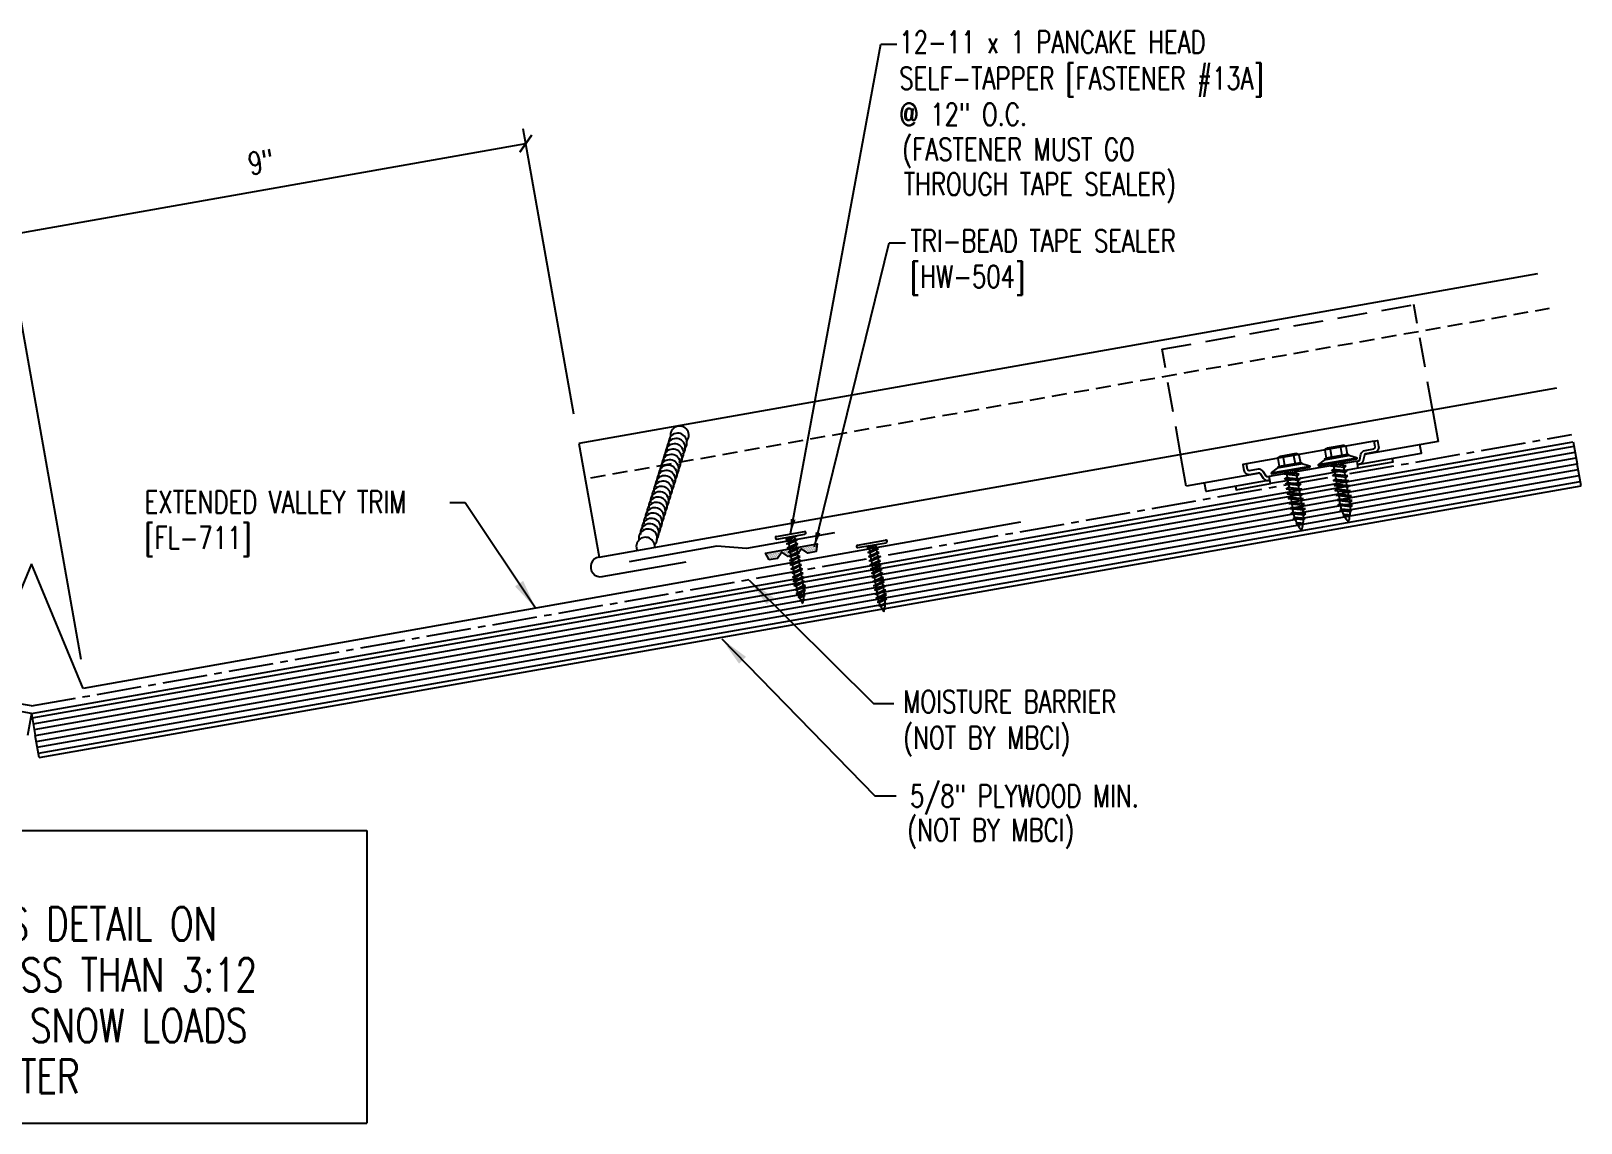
# Model space of a CAD drawing. Header units: inches. Extents: x 3 to 57.8, y 9.6 to 40.3.
# Drawn here: x 31.76 to 57.81, y 9.64 to 28 of the extents above; entities that cross this region are included whole.
import ezdxf

# ---------------------------------------------------------------- set-up
doc = ezdxf.new("R2010")
doc.units = ezdxf.units.IN
doc.header["$MEASUREMENT"] = 0
for name, pattern in [('CENTER2', [1.125, 0.75, -0.125, 0.125, -0.125]), ('DASH2', [0.1875, 0.125, -0.0625]), ('HIDDEN', [0.375, 0.25, -0.125])]:
    doc.linetypes.add(name, pattern=pattern)
for name, color, linetype in [('BARRIER', 253, 'CENTER2'), ('clip', 5, 'Continuous'), ('DIM', 2, 'Continuous'), ('FASTENER', 9, 'Continuous'), ('PANEL', 11, 'Continuous'), ('SEALANT', 8, 'Continuous'), ('TAPE', 8, 'Continuous'), ('TEXT', 2, 'Continuous'), ('TRIM', 6, 'Continuous'), ('wood', 3, 'Continuous')]:
    doc.layers.add(name, color=color, linetype=linetype)
doc.styles.add('TEXT', font='SIMPLEX', dxfattribs={"width": 0.75, "height": 6})
doc.styles.add('TEXT1', font='ROMANS.shx', dxfattribs={"width": 0.75, "height": 0.375})
doc.dimstyles.new('DETAIL', dxfattribs={"dimscale": 4, "dimtxt": 0.375, "dimasz": 0.0625, "dimexe": 0.0625, "dimexo": 0.125, "dimgap": 0.0625, "dimtad": 1, "dimdec": 4, "dimzin": 3, "dimdsep": 46, "dimlunit": 4, "dimtxsty": 'TEXT1', "dimblk": 'ARCHTICK', "dimcen": 0.0625, "dimclrd": 7, "dimclre": 7, "dimclrt": 2, "dimadec": 0, "dimazin": 0, "dimtfac": 0.59375, "dimtdec": 4, "dimtmove": 0, "dimatfit": 3, "dimfxl": 0, "dimfrac": 2, "dimtolj": 1, "dimtzin": 3, "dimarcsym": 0})
doc.dimstyles.new('DETAIL$7', dxfattribs={"dimscale": 4, "dimtxt": 6, "dimasz": 0.125, "dimexe": 0.0625, "dimexo": 0.125, "dimgap": 0.0625, "dimtad": 1, "dimdec": 5, "dimzin": 3, "dimdsep": 46, "dimlunit": 4, "dimtxsty": 'TEXT', "dimblk": 'ARCHTICK', "dimcen": 0.0625, "dimclrd": 7, "dimclre": 7, "dimclrt": 2, "dimadec": 0, "dimazin": 0, "dimtfac": 0.666667, "dimtdec": 5, "dimtmove": 0, "dimatfit": 3, "dimfxl": 0, "dimfrac": 2, "dimtolj": 1, "dimtzin": 3, "dimarcsym": 0})

# ---------------------------------------------------------------- blocks, each defined once
blk = doc.blocks.new('_ArchTick')
at = {"color": 0, "linetype": 'ByBlock', "const_width": 0.15}
blk.add_lwpolyline([(-0.5, -0.5), (0.5, 0.5)], dxfattribs=at)
blk = doc.blocks.new('*X3')
at = {"color": 0}
for p, q in [((-0.434, 0.135), (-0.434, 0.135)), ((-0.434, 0.123), (-0.434, 0.123)), ((-0.422, 0.141), (-0.422, 0.141)), ((-0.422, 0.129), (-0.422, 0.129)), ((-0.422, 0.117), (-0.422, 0.117)), ((-0.422, 0.105), (-0.422, 0.105)), ((-0.422, 0.094), (-0.422, 0.094)), ((-0.422, 0.082), (-0.422, 0.082)), ((-0.41, 0.135), (-0.41, 0.135)), ((-0.41, 0.123), (-0.41, 0.123)), ((-0.41, 0.111), (-0.41, 0.111)), ((-0.41, 0.1), (-0.41, 0.1)), ((-0.41, 0.088), (-0.41, 0.088)), ((-0.41, 0.076), (-0.41, 0.076)), ((-0.41, 0.064), (-0.41, 0.064)), ((-0.41, 0.053), (-0.41, 0.053)), ((-0.41, 0.041), (-0.41, 0.041)), ((-0.398, 0.141), (-0.398, 0.141)), ((-0.398, 0.129), (-0.398, 0.129)), ((-0.398, 0.117), (-0.398, 0.117)), ((-0.398, 0.105), (-0.398, 0.105)), ((-0.398, 0.094), (-0.398, 0.094)), ((-0.398, 0.082), (-0.398, 0.082)), ((-0.398, 0.07), (-0.398, 0.07)), ((-0.398, 0.059), (-0.398, 0.059)), ((-0.398, 0.047), (-0.398, 0.047)), ((-0.398, 0.035), (-0.398, 0.035)), ((-0.398, 0.023), (-0.398, 0.023)), ((-0.387, 0.135), (-0.387, 0.135)), ((-0.387, 0.123), (-0.387, 0.123)), ((-0.387, 0.111), (-0.387, 0.111)), ((-0.387, 0.1), (-0.387, 0.1)), ((-0.387, 0.088), (-0.387, 0.088)), ((-0.387, 0.076), (-0.387, 0.076)), ((-0.387, 0.064), (-0.387, 0.064)), ((-0.387, 0.053), (-0.387, 0.053)), ((-0.387, 0.041), (-0.387, 0.041)), ((-0.387, 0.029), (-0.387, 0.029)), ((-0.375, 0.141), (-0.375, 0.141)), ((-0.375, 0.129), (-0.375, 0.129)), ((-0.375, 0.117), (-0.375, 0.117)), ((-0.375, 0.105), (-0.375, 0.105)), ((-0.375, 0.094), (-0.375, 0.094)), ((-0.375, 0.082), (-0.375, 0.082)), ((-0.375, 0.07), (-0.375, 0.07)), ((-0.375, 0.059), (-0.375, 0.059)), ((-0.375, 0.047), (-0.375, 0.047)), ((-0.375, 0.035), (-0.375, 0.035)), ((-0.375, 0.023), (-0.375, 0.023)), ((-0.363, 0.135), (-0.363, 0.135)), ((-0.363, 0.123), (-0.363, 0.123)), ((-0.363, 0.111), (-0.363, 0.111)), ((-0.363, 0.1), (-0.363, 0.1)), ((-0.363, 0.088), (-0.363, 0.088)), ((-0.363, 0.076), (-0.363, 0.076)), ((-0.363, 0.064), (-0.363, 0.064)), ((-0.363, 0.053), (-0.363, 0.053)), ((-0.363, 0.041), (-0.363, 0.041)), ((-0.363, 0.029), (-0.363, 0.029)), ((-0.352, 0.141), (-0.352, 0.141)), ((-0.352, 0.129), (-0.352, 0.129)), ((-0.352, 0.117), (-0.352, 0.117)), ((-0.352, 0.105), (-0.352, 0.105)), ((-0.352, 0.094), (-0.352, 0.094)), ((-0.352, 0.082), (-0.352, 0.082)), ((-0.352, 0.07), (-0.352, 0.07)), ((-0.352, 0.059), (-0.352, 0.059)), ((-0.352, 0.047), (-0.352, 0.047)), ((-0.352, 0.035), (-0.352, 0.035)), ((-0.352, 0.023), (-0.352, 0.023)), ((-0.34, 0.135), (-0.34, 0.135)), ((-0.34, 0.123), (-0.34, 0.123)), ((-0.34, 0.111), (-0.34, 0.111)), ((-0.34, 0.1), (-0.34, 0.1)), ((-0.34, 0.088), (-0.34, 0.088)), ((-0.34, 0.076), (-0.34, 0.076)), ((-0.34, 0.064), (-0.34, 0.064)), ((-0.34, 0.053), (-0.34, 0.053)), ((-0.34, 0.041), (-0.34, 0.041)), ((-0.34, 0.029), (-0.34, 0.029)), ((-0.328, 0.141), (-0.328, 0.141)), ((-0.328, 0.129), (-0.328, 0.129)), ((-0.328, 0.117), (-0.328, 0.117)), ((-0.328, 0.105), (-0.328, 0.105)), ((-0.328, 0.094), (-0.328, 0.094)), ((-0.328, 0.082), (-0.328, 0.082)), ((-0.328, 0.07), (-0.328, 0.07)), ((-0.328, 0.059), (-0.328, 0.059)), ((-0.328, 0.047), (-0.328, 0.047)), ((-0.328, 0.035), (-0.328, 0.035)), ((-0.328, 0.023), (-0.328, 0.023)), ((-0.316, 0.135), (-0.316, 0.135)), ((-0.316, 0.123), (-0.316, 0.123)), ((-0.316, 0.111), (-0.316, 0.111)), ((-0.316, 0.1), (-0.316, 0.1)), ((-0.316, 0.088), (-0.316, 0.088)), ((-0.316, 0.076), (-0.316, 0.076)), ((-0.316, 0.064), (-0.316, 0.064)), ((-0.316, 0.053), (-0.316, 0.053)), ((-0.316, 0.041), (-0.316, 0.041)), ((-0.316, 0.029), (-0.316, 0.029)), ((-0.305, 0.141), (-0.305, 0.141)), ((-0.305, 0.129), (-0.305, 0.129)), ((-0.305, 0.117), (-0.305, 0.117)), ((-0.305, 0.105), (-0.305, 0.105)), ((-0.305, 0.094), (-0.305, 0.094)), ((-0.305, 0.082), (-0.305, 0.082)), ((-0.305, 0.07), (-0.305, 0.07)), ((-0.305, 0.059), (-0.305, 0.059)), ((-0.305, 0.047), (-0.305, 0.047)), ((-0.305, 0.035), (-0.305, 0.035)), ((-0.305, 0.023), (-0.305, 0.023)), ((-0.293, 0.135), (-0.293, 0.135)), ((-0.293, 0.123), (-0.293, 0.123)), ((-0.293, 0.111), (-0.293, 0.111)), ((-0.293, 0.1), (-0.293, 0.1)), ((-0.293, 0.088), (-0.293, 0.088)), ((-0.293, 0.076), (-0.293, 0.076)), ((-0.293, 0.064), (-0.293, 0.064)), ((-0.293, 0.053), (-0.293, 0.053)), ((-0.293, 0.041), (-0.293, 0.041)), ((-0.293, 0.029), (-0.293, 0.029)), ((-0.281, 0.141), (-0.281, 0.141)), ((-0.281, 0.129), (-0.281, 0.129)), ((-0.281, 0.117), (-0.281, 0.117)), ((-0.281, 0.105), (-0.281, 0.105)), ((-0.281, 0.094), (-0.281, 0.094)), ((-0.281, 0.082), (-0.281, 0.082)), ((-0.281, 0.07), (-0.281, 0.07)), ((-0.281, 0.059), (-0.281, 0.059)), ((-0.281, 0.047), (-0.281, 0.047)), ((-0.281, 0.035), (-0.281, 0.035)), ((-0.281, 0.023), (-0.281, 0.023)), ((-0.27, 0.135), (-0.27, 0.135)), ((-0.27, 0.123), (-0.27, 0.123)), ((-0.27, 0.111), (-0.27, 0.111)), ((-0.27, 0.1), (-0.27, 0.1)), ((-0.27, 0.088), (-0.27, 0.088)), ((-0.27, 0.076), (-0.27, 0.076)), ((-0.27, 0.064), (-0.27, 0.064)), ((-0.27, 0.053), (-0.27, 0.053)), ((-0.27, 0.041), (-0.27, 0.041)), ((-0.27, 0.029), (-0.27, 0.029)), ((-0.258, 0.141), (-0.258, 0.141)), ((-0.258, 0.129), (-0.258, 0.129)), ((-0.258, 0.117), (-0.258, 0.117)), ((-0.258, 0.105), (-0.258, 0.105)), ((-0.258, 0.094), (-0.258, 0.094)), ((-0.258, 0.082), (-0.258, 0.082)), ((-0.258, 0.07), (-0.258, 0.07)), ((-0.258, 0.059), (-0.258, 0.059)), ((-0.258, 0.047), (-0.258, 0.047)), ((-0.258, 0.035), (-0.258, 0.035)), ((-0.258, 0.023), (-0.258, 0.023)), ((-0.246, 0.135), (-0.246, 0.135)), ((-0.246, 0.123), (-0.246, 0.123)), ((-0.246, 0.111), (-0.246, 0.111)), ((-0.246, 0.1), (-0.246, 0.1)), ((-0.246, 0.088), (-0.246, 0.088)), ((-0.246, 0.076), (-0.246, 0.076)), ((-0.246, 0.064), (-0.246, 0.064)), ((-0.246, 0.053), (-0.246, 0.053)), ((-0.246, 0.041), (-0.246, 0.041)), ((-0.234, 0.141), (-0.234, 0.141)), ((-0.234, 0.129), (-0.234, 0.129)), ((-0.234, 0.117), (-0.234, 0.117)), ((-0.234, 0.105), (-0.234, 0.105)), ((-0.234, 0.094), (-0.234, 0.094)), ((-0.234, 0.082), (-0.234, 0.082)), ((-0.234, 0.07), (-0.234, 0.07)), ((-0.234, 0.059), (-0.234, 0.059)), ((-0.234, 0.047), (-0.234, 0.047)), ((-0.223, 0.135), (-0.223, 0.135)), ((-0.223, 0.123), (-0.223, 0.123)), ((-0.223, 0.111), (-0.223, 0.111)), ((-0.223, 0.1), (-0.223, 0.1)), ((-0.223, 0.088), (-0.223, 0.088)), ((-0.223, 0.076), (-0.223, 0.076)), ((-0.223, 0.064), (-0.223, 0.064)), ((-0.211, 0.141), (-0.211, 0.141)), ((-0.211, 0.129), (-0.211, 0.129)), ((-0.211, 0.117), (-0.211, 0.117)), ((-0.211, 0.105), (-0.211, 0.105)), ((-0.211, 0.094), (-0.211, 0.094)), ((-0.211, 0.082), (-0.211, 0.082)), ((-0.211, 0.07), (-0.211, 0.07)), ((-0.199, 0.135), (-0.199, 0.135)), ((-0.199, 0.123), (-0.199, 0.123)), ((-0.199, 0.111), (-0.199, 0.111)), ((-0.199, 0.1), (-0.199, 0.1)), ((-0.199, 0.088), (-0.199, 0.088)), ((-0.188, 0.141), (-0.188, 0.141)), ((-0.188, 0.129), (-0.188, 0.129)), ((-0.188, 0.117), (-0.188, 0.117)), ((-0.188, 0.105), (-0.188, 0.105)), ((-0.188, 0.094), (-0.188, 0.094)), ((-0.176, 0.135), (-0.176, 0.135)), ((-0.176, 0.123), (-0.176, 0.123)), ((-0.176, 0.111), (-0.176, 0.111)), ((-0.164, 0.141), (-0.164, 0.141)), ((-0.164, 0.129), (-0.164, 0.129)), ((-0.164, 0.117), (-0.164, 0.117)), ((-0.164, 0.105), (-0.164, 0.105)), ((-0.152, 0.135), (-0.152, 0.135)), ((-0.152, 0.123), (-0.152, 0.123)), ((-0.152, 0.111), (-0.152, 0.111)), ((-0.152, 0.1), (-0.152, 0.1)), ((-0.141, 0.141), (-0.141, 0.141)), ((-0.141, 0.129), (-0.141, 0.129)), ((-0.141, 0.117), (-0.141, 0.117)), ((-0.141, 0.105), (-0.141, 0.105)), ((-0.141, 0.094), (-0.141, 0.094)), ((-0.141, 0.082), (-0.141, 0.082)), ((-0.129, 0.135), (-0.129, 0.135)), ((-0.129, 0.123), (-0.129, 0.123)), ((-0.129, 0.111), (-0.129, 0.111)), ((-0.129, 0.1), (-0.129, 0.1)), ((-0.129, 0.088), (-0.129, 0.088)), ((-0.129, 0.076), (-0.129, 0.076)), ((-0.117, 0.141), (-0.117, 0.141)), ((-0.117, 0.129), (-0.117, 0.129)), ((-0.117, 0.117), (-0.117, 0.117)), ((-0.117, 0.105), (-0.117, 0.105)), ((-0.117, 0.094), (-0.117, 0.094)), ((-0.117, 0.082), (-0.117, 0.082)), ((-0.117, 0.07), (-0.117, 0.07)), ((-0.117, 0.059), (-0.117, 0.059)), ((-0.105, 0.135), (-0.105, 0.135)), ((-0.105, 0.123), (-0.105, 0.123)), ((-0.105, 0.111), (-0.105, 0.111)), ((-0.105, 0.1), (-0.105, 0.1)), ((-0.105, 0.088), (-0.105, 0.088)), ((-0.105, 0.076), (-0.105, 0.076)), ((-0.105, 0.064), (-0.105, 0.064)), ((-0.105, 0.053), (-0.105, 0.053)), ((-0.094, 0.141), (-0.094, 0.141)), ((-0.094, 0.129), (-0.094, 0.129)), ((-0.094, 0.117), (-0.094, 0.117)), ((-0.094, 0.105), (-0.094, 0.105)), ((-0.094, 0.094), (-0.094, 0.094)), ((-0.094, 0.082), (-0.094, 0.082)), ((-0.094, 0.07), (-0.094, 0.07)), ((-0.094, 0.059), (-0.094, 0.059)), ((-0.094, 0.047), (-0.094, 0.047)), ((-0.094, 0.035), (-0.094, 0.035)), ((-0.082, 0.135), (-0.082, 0.135)), ((-0.082, 0.123), (-0.082, 0.123)), ((-0.082, 0.111), (-0.082, 0.111)), ((-0.082, 0.1), (-0.082, 0.1)), ((-0.082, 0.088), (-0.082, 0.088)), ((-0.082, 0.076), (-0.082, 0.076)), ((-0.082, 0.064), (-0.082, 0.064)), ((-0.082, 0.053), (-0.082, 0.053)), ((-0.082, 0.041), (-0.082, 0.041)), ((-0.082, 0.029), (-0.082, 0.029)), ((-0.07, 0.141), (-0.07, 0.141)), ((-0.07, 0.129), (-0.07, 0.129)), ((-0.07, 0.117), (-0.07, 0.117)), ((-0.07, 0.105), (-0.07, 0.105)), ((-0.07, 0.094), (-0.07, 0.094)), ((-0.07, 0.082), (-0.07, 0.082)), ((-0.07, 0.07), (-0.07, 0.07)), ((-0.07, 0.059), (-0.07, 0.059)), ((-0.07, 0.047), (-0.07, 0.047)), ((-0.07, 0.035), (-0.07, 0.035)), ((-0.07, 0.023), (-0.07, 0.023)), ((-0.059, 0.135), (-0.059, 0.135)), ((-0.059, 0.123), (-0.059, 0.123)), ((-0.059, 0.111), (-0.059, 0.111)), ((-0.059, 0.1), (-0.059, 0.1)), ((-0.059, 0.088), (-0.059, 0.088)), ((-0.059, 0.076), (-0.059, 0.076)), ((-0.059, 0.064), (-0.059, 0.064)), ((-0.059, 0.053), (-0.059, 0.053)), ((-0.059, 0.041), (-0.059, 0.041)), ((-0.059, 0.029), (-0.059, 0.029)), ((-0.047, 0.141), (-0.047, 0.141)), ((-0.047, 0.129), (-0.047, 0.129)), ((-0.047, 0.117), (-0.047, 0.117)), ((-0.047, 0.105), (-0.047, 0.105)), ((-0.047, 0.094), (-0.047, 0.094)), ((-0.047, 0.082), (-0.047, 0.082)), ((-0.047, 0.07), (-0.047, 0.07)), ((-0.047, 0.059), (-0.047, 0.059)), ((-0.047, 0.047), (-0.047, 0.047)), ((-0.047, 0.035), (-0.047, 0.035)), ((-0.047, 0.023), (-0.047, 0.023)), ((-0.035, 0.135), (-0.035, 0.135)), ((-0.035, 0.123), (-0.035, 0.123)), ((-0.035, 0.111), (-0.035, 0.111)), ((-0.035, 0.1), (-0.035, 0.1)), ((-0.035, 0.088), (-0.035, 0.088)), ((-0.035, 0.076), (-0.035, 0.076)), ((-0.035, 0.064), (-0.035, 0.064)), ((-0.035, 0.053), (-0.035, 0.053)), ((-0.035, 0.041), (-0.035, 0.041)), ((-0.035, 0.029), (-0.035, 0.029)), ((-0.023, 0.141), (-0.023, 0.141)), ((-0.023, 0.129), (-0.023, 0.129)), ((-0.023, 0.117), (-0.023, 0.117)), ((-0.023, 0.105), (-0.023, 0.105)), ((-0.023, 0.094), (-0.023, 0.094)), ((-0.023, 0.082), (-0.023, 0.082)), ((-0.023, 0.07), (-0.023, 0.07)), ((-0.023, 0.059), (-0.023, 0.059)), ((-0.023, 0.047), (-0.023, 0.047)), ((-0.023, 0.035), (-0.023, 0.035)), ((-0.023, 0.023), (-0.023, 0.023)), ((-0.012, 0.135), (-0.012, 0.135)), ((-0.012, 0.123), (-0.012, 0.123)), ((-0.012, 0.111), (-0.012, 0.111)), ((-0.012, 0.1), (-0.012, 0.1)), ((-0.012, 0.088), (-0.012, 0.088)), ((-0.012, 0.076), (-0.012, 0.076)), ((-0.012, 0.064), (-0.012, 0.064)), ((-0.012, 0.053), (-0.012, 0.053)), ((-0.012, 0.041), (-0.012, 0.041)), ((-0.012, 0.029), (-0.012, 0.029)), ((0, 0.141), (0, 0.141)), ((0, 0.129), (0, 0.129)), ((0, 0.117), (0, 0.117)), ((0, 0.105), (0, 0.105)), ((0, 0.094), (0, 0.094)), ((0, 0.082), (0, 0.082)), ((0, 0.07), (0, 0.07)), ((0, 0.059), (0, 0.059)), ((0, 0.047), (0, 0.047)), ((0, 0.035), (0, 0.035)), ((0, 0.023), (0, 0.023)), ((0.012, 0.135), (0.012, 0.135)), ((0.012, 0.123), (0.012, 0.123)), ((0.012, 0.111), (0.012, 0.111)), ((0.012, 0.1), (0.012, 0.1)), ((0.012, 0.088), (0.012, 0.088)), ((0.012, 0.076), (0.012, 0.076)), ((0.012, 0.064), (0.012, 0.064)), ((0.012, 0.053), (0.012, 0.053)), ((0.012, 0.041), (0.012, 0.041)), ((0.012, 0.029), (0.012, 0.029)), ((0.023, 0.141), (0.023, 0.141)), ((0.023, 0.129), (0.023, 0.129)), ((0.023, 0.117), (0.023, 0.117)), ((0.023, 0.105), (0.023, 0.105)), ((0.023, 0.094), (0.023, 0.094)), ((0.023, 0.082), (0.023, 0.082)), ((0.023, 0.07), (0.023, 0.07)), ((0.023, 0.059), (0.023, 0.059)), ((0.023, 0.047), (0.023, 0.047)), ((0.023, 0.035), (0.023, 0.035)), ((0.023, 0.023), (0.023, 0.023)), ((0.035, 0.135), (0.035, 0.135)), ((0.035, 0.123), (0.035, 0.123)), ((0.035, 0.111), (0.035, 0.111)), ((0.035, 0.1), (0.035, 0.1)), ((0.035, 0.088), (0.035, 0.088)), ((0.035, 0.076), (0.035, 0.076)), ((0.035, 0.064), (0.035, 0.064)), ((0.035, 0.053), (0.035, 0.053)), ((0.035, 0.041), (0.035, 0.041)), ((0.035, 0.029), (0.035, 0.029)), ((0.047, 0.141), (0.047, 0.141)), ((0.047, 0.129), (0.047, 0.129)), ((0.047, 0.117), (0.047, 0.117)), ((0.047, 0.105), (0.047, 0.105)), ((0.047, 0.094), (0.047, 0.094)), ((0.047, 0.082), (0.047, 0.082)), ((0.047, 0.07), (0.047, 0.07)), ((0.047, 0.059), (0.047, 0.059)), ((0.047, 0.047), (0.047, 0.047)), ((0.047, 0.035), (0.047, 0.035)), ((0.047, 0.023), (0.047, 0.023)), ((0.059, 0.135), (0.059, 0.135)), ((0.059, 0.123), (0.059, 0.123)), ((0.059, 0.111), (0.059, 0.111)), ((0.059, 0.1), (0.059, 0.1)), ((0.059, 0.088), (0.059, 0.088)), ((0.059, 0.076), (0.059, 0.076)), ((0.059, 0.064), (0.059, 0.064)), ((0.059, 0.053), (0.059, 0.053)), ((0.059, 0.041), (0.059, 0.041)), ((0.059, 0.029), (0.059, 0.029)), ((0.07, 0.141), (0.07, 0.141)), ((0.07, 0.129), (0.07, 0.129)), ((0.07, 0.117), (0.07, 0.117)), ((0.07, 0.105), (0.07, 0.105)), ((0.07, 0.094), (0.07, 0.094)), ((0.07, 0.082), (0.07, 0.082)), ((0.07, 0.07), (0.07, 0.07)), ((0.07, 0.059), (0.07, 0.059)), ((0.07, 0.047), (0.07, 0.047)), ((0.07, 0.035), (0.07, 0.035)), ((0.07, 0.023), (0.07, 0.023)), ((0.082, 0.135), (0.082, 0.135)), ((0.082, 0.123), (0.082, 0.123)), ((0.082, 0.111), (0.082, 0.111)), ((0.082, 0.1), (0.082, 0.1)), ((0.082, 0.088), (0.082, 0.088)), ((0.082, 0.076), (0.082, 0.076)), ((0.082, 0.064), (0.082, 0.064)), ((0.082, 0.053), (0.082, 0.053)), ((0.082, 0.041), (0.082, 0.041)), ((0.082, 0.029), (0.082, 0.029)), ((0.094, 0.141), (0.094, 0.141)), ((0.094, 0.129), (0.094, 0.129)), ((0.094, 0.117), (0.094, 0.117)), ((0.094, 0.105), (0.094, 0.105)), ((0.094, 0.094), (0.094, 0.094)), ((0.094, 0.082), (0.094, 0.082)), ((0.094, 0.07), (0.094, 0.07)), ((0.094, 0.059), (0.094, 0.059)), ((0.094, 0.047), (0.094, 0.047)), ((0.094, 0.035), (0.094, 0.035)), ((0.105, 0.135), (0.105, 0.135)), ((0.105, 0.123), (0.105, 0.123)), ((0.105, 0.111), (0.105, 0.111)), ((0.105, 0.1), (0.105, 0.1)), ((0.105, 0.088), (0.105, 0.088)), ((0.105, 0.076), (0.105, 0.076)), ((0.105, 0.064), (0.105, 0.064)), ((0.105, 0.053), (0.105, 0.053)), ((0.117, 0.141), (0.117, 0.141)), ((0.117, 0.129), (0.117, 0.129)), ((0.117, 0.117), (0.117, 0.117)), ((0.117, 0.105), (0.117, 0.105)), ((0.117, 0.094), (0.117, 0.094)), ((0.117, 0.082), (0.117, 0.082)), ((0.117, 0.07), (0.117, 0.07)), ((0.117, 0.059), (0.117, 0.059)), ((0.129, 0.135), (0.129, 0.135)), ((0.129, 0.123), (0.129, 0.123)), ((0.129, 0.111), (0.129, 0.111)), ((0.129, 0.1), (0.129, 0.1)), ((0.129, 0.088), (0.129, 0.088)), ((0.129, 0.076), (0.129, 0.076)), ((0.141, 0.141), (0.141, 0.141)), ((0.141, 0.129), (0.141, 0.129)), ((0.141, 0.117), (0.141, 0.117)), ((0.141, 0.105), (0.141, 0.105)), ((0.141, 0.094), (0.141, 0.094)), ((0.141, 0.082), (0.141, 0.082)), ((0.152, 0.135), (0.152, 0.135)), ((0.152, 0.123), (0.152, 0.123)), ((0.152, 0.111), (0.152, 0.111)), ((0.152, 0.1), (0.152, 0.1)), ((0.164, 0.141), (0.164, 0.141)), ((0.164, 0.129), (0.164, 0.129)), ((0.164, 0.117), (0.164, 0.117)), ((0.164, 0.105), (0.164, 0.105)), ((0.176, 0.135), (0.176, 0.135)), ((0.176, 0.123), (0.176, 0.123)), ((0.176, 0.111), (0.176, 0.111)), ((0.188, 0.141), (0.188, 0.141)), ((0.188, 0.129), (0.188, 0.129)), ((0.188, 0.117), (0.188, 0.117)), ((0.188, 0.105), (0.188, 0.105)), ((0.188, 0.094), (0.188, 0.094)), ((0.199, 0.135), (0.199, 0.135)), ((0.199, 0.123), (0.199, 0.123)), ((0.199, 0.111), (0.199, 0.111)), ((0.199, 0.1), (0.199, 0.1)), ((0.199, 0.088), (0.199, 0.088)), ((0.211, 0.141), (0.211, 0.141)), ((0.211, 0.129), (0.211, 0.129)), ((0.211, 0.117), (0.211, 0.117)), ((0.211, 0.105), (0.211, 0.105)), ((0.211, 0.094), (0.211, 0.094)), ((0.211, 0.082), (0.211, 0.082)), ((0.211, 0.07), (0.211, 0.07)), ((0.223, 0.135), (0.223, 0.135)), ((0.223, 0.123), (0.223, 0.123)), ((0.223, 0.111), (0.223, 0.111)), ((0.223, 0.1), (0.223, 0.1)), ((0.223, 0.088), (0.223, 0.088)), ((0.223, 0.076), (0.223, 0.076)), ((0.223, 0.064), (0.223, 0.064)), ((0.234, 0.141), (0.234, 0.141)), ((0.234, 0.129), (0.234, 0.129)), ((0.234, 0.117), (0.234, 0.117)), ((0.234, 0.105), (0.234, 0.105)), ((0.234, 0.094), (0.234, 0.094)), ((0.234, 0.082), (0.234, 0.082)), ((0.234, 0.07), (0.234, 0.07)), ((0.234, 0.059), (0.234, 0.059)), ((0.234, 0.047), (0.234, 0.047)), ((0.246, 0.135), (0.246, 0.135)), ((0.246, 0.123), (0.246, 0.123)), ((0.246, 0.111), (0.246, 0.111)), ((0.246, 0.1), (0.246, 0.1)), ((0.246, 0.088), (0.246, 0.088)), ((0.246, 0.076), (0.246, 0.076)), ((0.246, 0.064), (0.246, 0.064)), ((0.246, 0.053), (0.246, 0.053)), ((0.246, 0.041), (0.246, 0.041)), ((0.258, 0.141), (0.258, 0.141)), ((0.258, 0.129), (0.258, 0.129)), ((0.258, 0.117), (0.258, 0.117)), ((0.258, 0.105), (0.258, 0.105)), ((0.258, 0.094), (0.258, 0.094)), ((0.258, 0.082), (0.258, 0.082)), ((0.258, 0.07), (0.258, 0.07)), ((0.258, 0.059), (0.258, 0.059)), ((0.258, 0.047), (0.258, 0.047)), ((0.258, 0.035), (0.258, 0.035)), ((0.258, 0.023), (0.258, 0.023)), ((0.27, 0.135), (0.27, 0.135)), ((0.27, 0.123), (0.27, 0.123)), ((0.27, 0.111), (0.27, 0.111)), ((0.27, 0.1), (0.27, 0.1)), ((0.27, 0.088), (0.27, 0.088)), ((0.27, 0.076), (0.27, 0.076)), ((0.27, 0.064), (0.27, 0.064)), ((0.27, 0.053), (0.27, 0.053)), ((0.27, 0.041), (0.27, 0.041)), ((0.27, 0.029), (0.27, 0.029)), ((0.281, 0.141), (0.281, 0.141)), ((0.281, 0.129), (0.281, 0.129)), ((0.281, 0.117), (0.281, 0.117)), ((0.281, 0.105), (0.281, 0.105)), ((0.281, 0.094), (0.281, 0.094)), ((0.281, 0.082), (0.281, 0.082)), ((0.281, 0.07), (0.281, 0.07)), ((0.281, 0.059), (0.281, 0.059)), ((0.281, 0.047), (0.281, 0.047)), ((0.281, 0.035), (0.281, 0.035)), ((0.281, 0.023), (0.281, 0.023)), ((0.293, 0.135), (0.293, 0.135)), ((0.293, 0.123), (0.293, 0.123)), ((0.293, 0.111), (0.293, 0.111)), ((0.293, 0.1), (0.293, 0.1)), ((0.293, 0.088), (0.293, 0.088)), ((0.293, 0.076), (0.293, 0.076)), ((0.293, 0.064), (0.293, 0.064)), ((0.293, 0.053), (0.293, 0.053)), ((0.293, 0.041), (0.293, 0.041)), ((0.293, 0.029), (0.293, 0.029)), ((0.305, 0.141), (0.305, 0.141)), ((0.305, 0.129), (0.305, 0.129)), ((0.305, 0.117), (0.305, 0.117)), ((0.305, 0.105), (0.305, 0.105)), ((0.305, 0.094), (0.305, 0.094)), ((0.305, 0.082), (0.305, 0.082)), ((0.305, 0.07), (0.305, 0.07)), ((0.305, 0.059), (0.305, 0.059)), ((0.305, 0.047), (0.305, 0.047)), ((0.305, 0.035), (0.305, 0.035)), ((0.305, 0.023), (0.305, 0.023)), ((0.316, 0.135), (0.316, 0.135)), ((0.316, 0.123), (0.316, 0.123)), ((0.316, 0.111), (0.316, 0.111)), ((0.316, 0.1), (0.316, 0.1)), ((0.316, 0.088), (0.316, 0.088)), ((0.316, 0.076), (0.316, 0.076)), ((0.316, 0.064), (0.316, 0.064)), ((0.316, 0.053), (0.316, 0.053)), ((0.316, 0.041), (0.316, 0.041)), ((0.316, 0.029), (0.316, 0.029)), ((0.328, 0.141), (0.328, 0.141)), ((0.328, 0.129), (0.328, 0.129)), ((0.328, 0.117), (0.328, 0.117)), ((0.328, 0.105), (0.328, 0.105)), ((0.328, 0.094), (0.328, 0.094)), ((0.328, 0.082), (0.328, 0.082)), ((0.328, 0.07), (0.328, 0.07)), ((0.328, 0.059), (0.328, 0.059)), ((0.328, 0.047), (0.328, 0.047)), ((0.328, 0.035), (0.328, 0.035)), ((0.328, 0.023), (0.328, 0.023)), ((0.34, 0.135), (0.34, 0.135)), ((0.34, 0.123), (0.34, 0.123)), ((0.34, 0.111), (0.34, 0.111)), ((0.34, 0.1), (0.34, 0.1)), ((0.34, 0.088), (0.34, 0.088)), ((0.34, 0.076), (0.34, 0.076)), ((0.34, 0.064), (0.34, 0.064)), ((0.34, 0.053), (0.34, 0.053)), ((0.34, 0.041), (0.34, 0.041)), ((0.34, 0.029), (0.34, 0.029)), ((0.352, 0.141), (0.352, 0.141)), ((0.352, 0.129), (0.352, 0.129)), ((0.352, 0.117), (0.352, 0.117)), ((0.352, 0.105), (0.352, 0.105)), ((0.352, 0.094), (0.352, 0.094)), ((0.352, 0.082), (0.352, 0.082)), ((0.352, 0.07), (0.352, 0.07)), ((0.352, 0.059), (0.352, 0.059)), ((0.352, 0.047), (0.352, 0.047)), ((0.352, 0.035), (0.352, 0.035)), ((0.352, 0.023), (0.352, 0.023)), ((0.363, 0.135), (0.363, 0.135)), ((0.363, 0.123), (0.363, 0.123)), ((0.363, 0.111), (0.363, 0.111)), ((0.363, 0.1), (0.363, 0.1)), ((0.363, 0.088), (0.363, 0.088)), ((0.363, 0.076), (0.363, 0.076)), ((0.363, 0.064), (0.363, 0.064)), ((0.363, 0.053), (0.363, 0.053)), ((0.363, 0.041), (0.363, 0.041)), ((0.363, 0.029), (0.363, 0.029)), ((0.375, 0.141), (0.375, 0.141)), ((0.375, 0.129), (0.375, 0.129)), ((0.375, 0.117), (0.375, 0.117)), ((0.375, 0.105), (0.375, 0.105)), ((0.375, 0.094), (0.375, 0.094)), ((0.375, 0.082), (0.375, 0.082)), ((0.375, 0.07), (0.375, 0.07)), ((0.375, 0.059), (0.375, 0.059)), ((0.375, 0.047), (0.375, 0.047)), ((0.375, 0.035), (0.375, 0.035)), ((0.375, 0.023), (0.375, 0.023)), ((0.387, 0.135), (0.387, 0.135)), ((0.387, 0.123), (0.387, 0.123)), ((0.387, 0.111), (0.387, 0.111)), ((0.387, 0.1), (0.387, 0.1)), ((0.387, 0.088), (0.387, 0.088)), ((0.387, 0.076), (0.387, 0.076)), ((0.387, 0.064), (0.387, 0.064)), ((0.387, 0.053), (0.387, 0.053)), ((0.387, 0.041), (0.387, 0.041)), ((0.387, 0.029), (0.387, 0.029)), ((0.398, 0.141), (0.398, 0.141)), ((0.398, 0.129), (0.398, 0.129)), ((0.398, 0.117), (0.398, 0.117)), ((0.398, 0.105), (0.398, 0.105)), ((0.398, 0.094), (0.398, 0.094)), ((0.398, 0.082), (0.398, 0.082)), ((0.398, 0.07), (0.398, 0.07)), ((0.398, 0.059), (0.398, 0.059)), ((0.398, 0.047), (0.398, 0.047)), ((0.398, 0.035), (0.398, 0.035)), ((0.398, 0.023), (0.398, 0.023)), ((0.41, 0.135), (0.41, 0.135)), ((0.41, 0.123), (0.41, 0.123)), ((0.41, 0.111), (0.41, 0.111)), ((0.41, 0.1), (0.41, 0.1)), ((0.41, 0.088), (0.41, 0.088)), ((0.41, 0.076), (0.41, 0.076)), ((0.41, 0.064), (0.41, 0.064)), ((0.41, 0.053), (0.41, 0.053)), ((0.41, 0.041), (0.41, 0.041)), ((0.422, 0.141), (0.422, 0.141)), ((0.422, 0.129), (0.422, 0.129)), ((0.422, 0.117), (0.422, 0.117)), ((0.422, 0.105), (0.422, 0.105)), ((0.422, 0.094), (0.422, 0.094)), ((0.422, 0.082), (0.422, 0.082)), ((0.434, 0.135), (0.434, 0.135)), ((0.434, 0.123), (0.434, 0.123))]:
    blk.add_line(p, q, dxfattribs=at)
blk = doc.blocks.new('TRIBEAD')
at = {"layer": 'TAPE', "color": 9}
blk.add_lwpolyline([(-0.403, 0.018), (-0.442, 0.141), (0.442, 0.141), (0.403, 0.018), (0.26, 0.018), (0.17, 0.109), (0.079, 0.018), (0, 0.018), (-0.079, 0.018), (-0.17, 0.109), (-0.26, 0.018)], close=True, dxfattribs=at)
at = {"layer": 'TAPE', "color": 251}
blk.add_blockref('*X3', (0, 0), dxfattribs=at)
blk = doc.blocks.new('st7')
at = {"layer": 'FASTENER'}
for p, q in [((-0.24, 0.082), (0.24, 0.082)), ((-0.24, 0.037), (0.24, 0.037)), ((-0.093, 0.003), (0.027, 0.037)), ((-0.069, -0.011), (-0.093, 0.003)), ((-0.069, -0.011), (0.095, 0.036)), ((-0.057, 0.037), (-0.057, 0.013)), ((0.059, 0.026), (0.059, -0.025)), ((-0.093, -0.069), (0.071, -0.022)), ((-0.069, -0.082), (-0.093, -0.069)), ((-0.093, -0.14), (0.071, -0.093)), ((-0.069, -0.154), (-0.093, -0.14)), ((-0.093, -0.212), (0.071, -0.165)), ((-0.069, -0.225), (-0.093, -0.212)), ((-0.093, -0.283), (0.071, -0.236)), ((-0.069, -0.082), (0.095, -0.036)), ((-0.069, -0.154), (0.095, -0.107)), ((-0.069, -0.225), (0.095, -0.178)), ((-0.069, -0.296), (0.095, -0.25)), ((-0.057, -0.008), (-0.057, -0.059)), ((-0.057, -0.079), (-0.057, -0.13)), ((-0.057, -0.15), (-0.057, -0.201)), ((-0.057, -0.222), (-0.057, -0.273)), ((0.059, -0.046), (0.059, -0.097)), ((0.059, -0.117), (0.059, -0.168)), ((0.059, -0.189), (0.059, -0.239)), ((0.059, -0.26), (0.059, -0.311)), ((0.095, -0.036), (0.071, -0.022)), ((0.095, -0.107), (0.071, -0.093)), ((0.095, -0.178), (0.071, -0.165)), ((0.095, -0.25), (0.071, -0.236)), ((-0.069, -0.296), (-0.093, -0.283)), ((-0.093, -0.354), (0.071, -0.307)), ((-0.069, -0.368), (-0.093, -0.354)), ((-0.093, -0.426), (0.071, -0.379)), ((-0.069, -0.439), (-0.093, -0.426)), ((-0.093, -0.497), (0.071, -0.45)), ((-0.069, -0.511), (-0.093, -0.497)), ((-0.069, -0.368), (0.095, -0.321)), ((-0.069, -0.439), (0.095, -0.392)), ((-0.069, -0.511), (0.095, -0.464)), ((-0.057, -0.293), (-0.057, -0.344)), ((-0.057, -0.365), (-0.057, -0.415)), ((-0.057, -0.436), (-0.057, -0.487)), ((-0.057, -0.507), (-0.057, -0.558)), ((0.059, -0.331), (0.059, -0.382)), ((0.059, -0.403), (0.059, -0.454)), ((0.059, -0.474), (0.059, -0.525)), ((0.095, -0.321), (0.071, -0.307)), ((0.095, -0.392), (0.071, -0.379)), ((0.095, -0.464), (0.071, -0.45)), ((-0.093, -0.568), (0.071, -0.522)), ((-0.069, -0.582), (-0.093, -0.568)), ((-0.093, -0.64), (0.071, -0.593)), ((-0.069, -0.653), (-0.093, -0.64)), ((-0.093, -0.711), (0.071, -0.664)), ((-0.069, -0.725), (-0.093, -0.711)), ((-0.093, -0.782), (0.071, -0.736)), ((-0.069, -0.582), (0.095, -0.535)), ((-0.069, -0.653), (0.095, -0.606)), ((-0.069, -0.725), (0.095, -0.678)), ((-0.069, -0.796), (0.095, -0.749)), ((-0.057, -0.579), (-0.057, -0.629)), ((-0.057, -0.65), (-0.057, -0.701)), ((-0.057, -0.721), (-0.057, -0.772)), ((0.059, -0.545), (0.059, -0.596)), ((0.059, -0.617), (0.059, -0.668)), ((0.059, -0.688), (0.059, -0.739)), ((0.059, -0.759), (0.059, -0.81)), ((0.095, -0.535), (0.071, -0.522)), ((0.095, -0.606), (0.071, -0.593)), ((0.095, -0.678), (0.071, -0.664)), ((0.095, -0.749), (0.071, -0.736)), ((-0.069, -0.796), (-0.093, -0.782)), ((-0.093, -0.854), (0.071, -0.807)), ((-0.069, -0.867), (-0.093, -0.854)), ((-0.078, -0.921), (0.061, -0.881)), ((-0.054, -0.934), (-0.078, -0.921)), ((-0.069, -0.867), (0.095, -0.821)), ((-0.058, -0.986), (0.041, -0.958)), ((-0.034, -1), (-0.058, -0.986)), ((-0.057, -0.793), (-0.057, -0.844)), ((-0.054, -0.934), (0.085, -0.895)), ((-0.034, -1), (0.065, -0.972)), ((-0.03, -1.05), (0.006, -1.04)), ((0.03, -1.053), (0.006, -1.04)), ((0.065, -0.972), (0.041, -0.958)), ((0.059, -0.831), (0.059, -0.861)), ((0.085, -0.895), (0.061, -0.881)), ((0.095, -0.821), (0.071, -0.807)), ((-0.006, -1.063), (-0.03, -1.05)), ((-0.006, -1.063), (0.03, -1.053))]:
    blk.add_line(p, q, dxfattribs=at)
for centre, radius, start, end in [((-0.238, 0.06), 0.0227, 94.6639, 265.3361), ((0.238, 0.06), 0.0227, 274.6639, 85.3361), ((0.502, -0.853), 0.56, 181.0834, 186.2136), ((0.502, -0.853), 0.56, 188.2489, 193.282), ((0.502, -0.853), 0.56, 194.889, 200.3099), ((-0.501, -0.853), 0.56, 339.4684, 347.2016), ((-0.501, -0.853), 0.56, 348.7524, 354.9475), ((-0.501, -0.853), 0.56, 357.0874, 0.7958), ((0.502, -0.853), 0.56, 201.1572, 206.3807), ((-0.501, -0.853), 0.56, 333.6193, 338.828)]:
    blk.add_arc(centre, radius, start, end, dxfattribs=at)
blk = doc.blocks.new('*D12')
at = {"layer": 'DEFPOINTS', "color": 0}
for p in [(40.072, 26.106), (40.965, 21.063), (32.685, 16.94)]:
    blk.add_point(p, dxfattribs=at)
at = {"layer": 'DIM', "color": 7, "lineweight": -2}
for p, q in [((40.878, 21.555), (40.029, 26.352)), ((31.336, 24.56), (40.072, 26.106)), ((32.597, 17.432), (31.292, 24.806))]:
    blk.add_line(p, q, dxfattribs=at)
at = {"layer": 'DIM', "color": 7, "lineweight": -2, "xscale": 0.25, "yscale": 0.25, "zscale": 0.25}
for p, rotation in [((40.072, 26.106), 10.03624346792545), ((31.336, 24.56), 190.0362434679255)]:
    blk.add_blockref('_ArchTick', p, dxfattribs=dict(at, rotation=rotation))
at = {"layer": 'DIM', "color": 2, "insert": (35.622, 25.799), "char_height": 0.375, "attachment_point": 5, "rotation": 10.0362, "style": 'TEXT1'}
blk.add_mtext('\\A1;9"', dxfattribs=at)
blk = doc.blocks.new('URETHANEATVALLEY')
at = {"layer": 'SEALANT'}
for centre, start, end in [((0.836, 1.957), 314.8322, 190.6294), ((0.836, 1.957), 314.8322, 190.6294), ((0.778, 1.747), 314.8322, 190.6294), ((0.806, 1.836), 314.8322, 190.6294), ((0.695, 1.478), 314.8322, 190.6294), ((0.723, 1.568), 314.8322, 190.6294), ((0.75, 1.657), 314.8322, 190.6294), ((0.611, 1.209), 314.8322, 190.6294), ((0.639, 1.299), 314.8322, 190.6294), ((0.667, 1.388), 314.8322, 190.6294), ((0.528, 0.941), 314.8322, 190.6294), ((0.556, 1.03), 314.8322, 190.6294), ((0.583, 1.12), 314.8322, 190.6294), ((0.444, 0.672), 314.8322, 190.6294), ((0.472, 0.762), 314.8322, 190.6294), ((0.5, 0.851), 314.8322, 190.6294), ((0.361, 0.404), 314.8322, 190.6294), ((0.389, 0.493), 314.8322, 190.6294), ((0.416, 0.583), 314.8322, 190.6294), ((0.305, 0.225), 314.8322, 190.6294), ((0.333, 0.314), 314.8322, 190.6294), ((0.262, 0.086), 355.4776, 204.5224)]:
    blk.add_arc(centre, 0.155, start, end, dxfattribs=at)
blk = doc.blocks.new('dsc-HW-504')
at = {"layer": 'TEXT', "style": 'TEXT1', "width": 0.75}
for s, p in [('TRI-BEAD TAPE SEALER', (0, 0)), ('[HW-504]', (0, -0.6))]:
    blk.add_text(s, height=0.375, dxfattribs=at).set_placement(p)
at = {"layer": 'TEXT', "style": 'TEXT1', "flags": 1}
for tag, p in [('COLOR', (0, -1.2)), ('CALC', (0, -1.2)), ('OPT1', (0, -1.2)), ('OPT2', (0, -1.2)), ('OPT3', (0, -1.2)), ('GAGE', (0, -1.2)), ('SHPLN', (0, -1.2)), ('PART', (0, -1.2)), ('DESCRIPTION', (0, -1.2)), ('MULTIPLE', (0, -1.2)), ('SPARE1', (0, -1.8)), ('SPARE2', (0, -1.8)), ('SPARE3', (0, -1.8)), ('SPARE4', (0, -1.8)), ('SPARE5', (0, -1.8)), ('SPARE6', (0, -1.8)), ('SPARE7', (0, -1.8)), ('SPARE8', (0, -1.8)), ('SPARE9', (0, -1.8)), ('SPARE10', (0, -1.8))]:
    blk.add_attdef(tag, p, '', height=0.375, dxfattribs=at)
blk = doc.blocks.new('st10')
at = {"layer": 'FASTENER'}
for p, q in [((-0.181, 0.276), (-0.181, 0.137)), ((-0.135, 0.302), (0.135, 0.302)), ((-0.089, 0.276), (-0.089, 0.137)), ((0.089, 0.276), (0.089, 0.137)), ((0.181, 0.276), (0.181, 0.137)), ((-0.217, 0.114), (-0.326, 0.059)), ((-0.326, 0.059), (-0.326, 0.049)), ((-0.326, 0.049), (0.326, 0.049)), ((-0.217, 0.114), (0.217, 0.114)), ((-0.193, 0.137), (0.193, 0.137)), ((-0.193, 0.119), (0.193, 0.119)), ((-0.181, 0.137), (0.181, 0.137)), ((-0.129, 0.035), (-0.124, 0.037)), ((-0.096, 0.017), (-0.129, 0.035)), ((-0.129, -0.049), (0.096, 0.015)), ((-0.124, 0.037), (-0.08, 0.037)), ((-0.096, 0.017), (-0.025, 0.037)), ((-0.08, 0.037), (0.08, 0.037)), ((-0.08, 0.021), (-0.08, -0.035)), ((0.08, 0.037), (0.08, 0.011)), ((0.129, -0.003), (0.096, 0.015)), ((0.217, 0.114), (0.326, 0.059)), ((0.326, 0.059), (0.326, 0.049)), ((-0.096, -0.068), (-0.129, -0.049)), ((-0.129, -0.134), (0.096, -0.069)), ((-0.096, -0.152), (-0.129, -0.134)), ((-0.129, -0.218), (0.096, -0.154)), ((-0.096, -0.237), (-0.129, -0.218)), ((-0.129, -0.303), (0.096, -0.238)), ((-0.096, -0.068), (0.129, -0.004)), ((-0.096, -0.152), (0.129, -0.088)), ((-0.096, -0.237), (0.129, -0.172)), ((-0.096, -0.321), (0.129, -0.257)), ((-0.08, -0.063), (-0.08, -0.12)), ((-0.08, -0.148), (-0.08, -0.204)), ((-0.08, -0.232), (-0.08, -0.288)), ((0.08, -0.016), (0.08, -0.074)), ((0.08, -0.102), (0.08, -0.158)), ((0.08, -0.186), (0.08, -0.243)), ((0.129, -0.088), (0.096, -0.069)), ((0.129, -0.172), (0.096, -0.154)), ((0.129, -0.257), (0.096, -0.238)), ((-0.096, -0.321), (-0.129, -0.303)), ((-0.129, -0.387), (0.096, -0.323)), ((-0.096, -0.406), (-0.129, -0.387)), ((-0.129, -0.471), (0.096, -0.407)), ((-0.096, -0.49), (-0.129, -0.471)), ((-0.129, -0.556), (0.096, -0.491)), ((-0.096, -0.406), (0.129, -0.341)), ((-0.096, -0.49), (0.129, -0.426)), ((-0.096, -0.575), (0.129, -0.51)), ((-0.08, -0.317), (-0.08, -0.373)), ((-0.08, -0.401), (-0.08, -0.457)), ((-0.08, -0.485), (-0.08, -0.542)), ((0.08, -0.27), (0.08, -0.327)), ((0.08, -0.355), (0.08, -0.412)), ((0.08, -0.44), (0.08, -0.496)), ((0.129, -0.341), (0.096, -0.323)), ((0.129, -0.426), (0.096, -0.407)), ((0.129, -0.51), (0.096, -0.491)), ((-0.096, -0.575), (-0.129, -0.556)), ((-0.129, -0.64), (0.096, -0.576)), ((-0.096, -0.659), (-0.129, -0.64)), ((-0.121, -0.722), (0.092, -0.662)), ((-0.088, -0.741), (-0.121, -0.722)), ((-0.096, -0.659), (0.129, -0.595)), ((-0.095, -0.799), (0.071, -0.752)), ((-0.088, -0.741), (0.125, -0.68)), ((-0.08, -0.57), (-0.08, -0.626)), ((-0.061, -0.818), (0.104, -0.771)), ((0.104, -0.771), (0.071, -0.752)), ((0.08, -0.524), (0.08, -0.58)), ((0.125, -0.68), (0.092, -0.662)), ((0.129, -0.595), (0.096, -0.576)), ((-0.061, -0.818), (-0.095, -0.799)), ((-0.063, -0.877), (0.034, -0.847)), ((-0.029, -0.895), (-0.063, -0.877)), ((-0.029, -0.895), (0.068, -0.866)), ((0.068, -0.866), (0.034, -0.847))]:
    blk.add_line(p, q, dxfattribs=at)
blk.add_lwpolyline([(-0.331, 0.037), (-0.331, 0.049), (0.331, 0.049), (0.331, 0.037)], close=True, dxfattribs=at)
for centre, radius, start, end in [((-0.135, 0.25), 0.0527, 29.8754, 150.1246), ((0, 0.138), 0.164, 56.9974, 123.0026), ((0.135, 0.25), 0.0527, 29.8754, 150.1246), ((-0.193, 0.128), 0.00894, 90, 270), ((0.193, 0.128), 0.00894, 270, 90), ((0.676, -0.642), 0.757, 180.9696, 185.1765), ((0.676, -0.642), 0.757, 187.255, 191.3837), ((-0.676, -0.642), 0.757, 343.5473, 349.3968), ((-0.676, -0.642), 0.757, 351.6648, 356.0901), ((-0.676, -0.642), 0.757, 358.2537, 2.5109), ((0.676, -0.642), 0.757, 193.4363, 197.6723), ((0.676, -0.642), 0.757, 199.1495, 206.7351), ((-0.676, -0.642), 0.757, 333.2649, 342.2085)]:
    blk.add_arc(centre, radius, start, end, dxfattribs=at)
blk = doc.blocks.new('FD-F13A')
at = {"layer": 'TEXT', "style": 'TEXT1', "width": 0.75}
for s, p in [('12-11 x 1 PANCAKE HEAD', (0.0047, -0.0408)), ('SELF-TAPPER [FASTENER #13A]', (0.0047, -0.1926))]:
    blk.add_text(s, height=0.09375, dxfattribs=at).set_placement(p)
blk.add_attdef('(QUANTITY)', (0.0047, -0.3444), '', height=0.0938, dxfattribs=at)
blk = doc.blocks.new('A$C315F66F0')
for p, q in [((-3.511, 6.62), (-3.511, 1.703)), ((-3.511, 6.62), (7.593, 6.62)), ((7.593, 6.62), (7.593, 1.703)), ((-3.511, 1.703), (7.593, 1.703))]:
    blk.add_line(p, q)
at = {"layer": 'TEXT', "style": 'TEXT1', "width": 0.75}
for s, p in [('NOTE:', (-3.113, 5.64, 0)), ('DO NOT USE THIS DETAIL ON ', (-3.113, 4.771, 0)), ('ROOF SLOPES LESS THAN 3:12', (-3.113, 3.914, 0)), ('OR IN AREAS W/ SNOW LOADS', (-3.113, 3.06, 0)), ('10 PSF OR GREATER', (-3.113, 2.207, 0))]:
    blk.add_text(s, height=0.5625, dxfattribs=at).set_placement(p)

msp = doc.modelspace()

# ---------------------------------------------------------------- linework, layer by layer
at = {"layer": 'BARRIER'}
for q in [(5.87701, 21.21278), (57.65487, 21.21382)]:
    msp.add_line((31.76298, 16.64838), q, dxfattribs=at)
at = {"layer": 'clip', "linetype": 'HIDDEN', "ltscale": 2}
for p, q in [((50.76529, 22.64817), (54.99949, 23.39754)), ((55.31654, 21.60607), (54.99949, 23.39754)), ((51.08234, 20.85671), (50.76529, 22.64817))]:
    msp.add_line(p, q, dxfattribs=at)
at = {"layer": 'clip'}
for p, q in [((55.31275, 21.62866), (55.40738, 21.0947)), ((51.17318, 20.34534), (51.07836, 20.88036)), ((55.40738, 21.0947), (54.1704, 20.87578)), ((52.41016, 20.56426), (51.17318, 20.34534))]:
    msp.add_line(p, q, dxfattribs=at)
for points in [[(54.32961, 21.10237), (52.18277, 20.72243)], [(54.04352, 20.76729), (52.56648, 20.50588)], [(53.7199, 20.58815), (52.93193, 20.4487)], [(54.06444, 20.64913), (53.7199, 20.58815)], [(52.93193, 20.4487), (52.58739, 20.38772)]]:
    msp.add_lwpolyline(points, dxfattribs=at)
for points in [[(54.63249, 20.81059), (54.64295, 20.75151), (54.06444, 20.64913), (54.04352, 20.76729), (54.06824, 20.77166, 0.30337073), (54.0891, 20.79166), (54.10894, 20.8814, -0.30332014), (54.17795, 20.94755), (54.32595, 20.97375, 0.41421033), (54.34704, 21.0039), (54.32961, 21.10237), (54.38869, 21.11283), (54.40612, 21.01436, -0.41422109), (54.33644, 20.91471), (54.18844, 20.88851, 0.30336671), (54.16757, 20.86852), (54.14774, 20.77878, -0.30332014), (54.07872, 20.71263), (54.05401, 20.70825), (55.12487, 20.89777), (55.09977, 21.03957)], [(51.99846, 20.34442), (52.00891, 20.28534), (52.58742, 20.38773), (52.56651, 20.50589), (52.54179, 20.50151, -0.30337073), (52.51534, 20.51314), (52.46591, 20.59061, 0.30332014), (52.37838, 20.62907), (52.23038, 20.60287, -0.41421033), (52.20022, 20.62396), (52.1828, 20.72243), (52.12371, 20.71197), (52.14114, 20.61351, 0.41422109), (52.2408, 20.54382), (52.3888, 20.57002, -0.30336671), (52.41525, 20.55839), (52.46468, 20.48092, 0.30332014), (52.55221, 20.44247), (52.57693, 20.44684), (51.50607, 20.25732), (51.48097, 20.39912)]]:
    msp.add_lwpolyline(points, format="xyb", dxfattribs=at)
at = {"layer": 'clip', "color": 1}
msp.add_point((53.1007, 20.47856), dxfattribs=at)
at = {"layer": 'PANEL'}
for p, q in [((57.07617, 23.91454), (40.96468, 21.06314)), ((41.30277, 19.15282), (57.39955, 21.99743)), ((40.96468, 21.06314), (41.30277, 19.15282)), ((41.35696, 18.82375), (42.76492, 19.07293))]:
    msp.add_line(p, q, dxfattribs=at)
at = {"layer": 'PANEL', "color": 8, "linetype": 'DASH2', "ltscale": 2}
msp.add_line((41.16645, 20.48623), (57.27794, 23.33763), dxfattribs=at)
at = {"layer": 'PANEL'}
msp.add_arc((41.32987, 18.98829), 0.16675, 99.351738, 280.720748, dxfattribs=at)
at = {"layer": 'TRIM'}
for p, q in [((48.38533, 19.73874), (32.63205, 16.93981)), ((31.76335, 19.03703), (30.91965, 17.00015)), ((32.63205, 16.93981), (31.76335, 19.03703))]:
    msp.add_line(p, q, dxfattribs=at)
msp.add_lwpolyline([(45.26095, 19.55902), (43.7839, 19.29761), (43.2854, 19.33633), (41.80836, 19.07492)], dxfattribs=at)
at = {"layer": 'wood', "color": 3, "linetype": 'CONTINUOUS'}
for p, q in [((31.76298, 16.52146), (5.85531, 21.08968)), ((31.76298, 16.52146), (57.67658, 21.09072)), ((57.67658, 21.09072), (57.7417, 20.72142)), ((57.80682, 20.35212), (57.7417, 20.72142)), ((31.89322, 15.78285), (57.80682, 20.35212)), ((31.76298, 16.52146), (31.69786, 16.15215)), ((31.76298, 16.52146), (31.8281, 16.15215)), ((31.89322, 15.78285), (31.8281, 16.15215))]:
    msp.add_line(p, q, dxfattribs=at)
at = {"layer": 'wood', "color": 9, "linetype": 'CONTINUOUS'}
for p, q in [((31.776, 16.4476), (57.6896, 21.01686)), ((31.79337, 16.34911), (57.70697, 20.91838)), ((31.81073, 16.25063), (57.72433, 20.8199)), ((31.8281, 16.15215), (57.7417, 20.72142)), ((31.84546, 16.05367), (57.75906, 20.62294)), ((31.86283, 15.95519), (57.77643, 20.52446)), ((31.88019, 15.85671), (57.79379, 20.42598))]:
    msp.add_line(p, q, dxfattribs=at)

# ---------------------------------------------------------------- block references
msp.add_blockref('A$C315F66F0', (29.80996, 7.93239))
at = {"layer": 'FASTENER', "xscale": -1}
for p, rotation in [((52.93663, 20.57139), 9.963756532073669), ((53.72503, 20.71041), 9.963756532073269)]:
    msp.add_blockref('st10', p, dxfattribs=dict(at, rotation=rotation))
at = {"layer": 'FASTENER', "rotation": 10.03624346792506}
for p in [(44.53411, 19.46053), (45.89796, 19.31654)]:
    msp.add_blockref('st7', p, dxfattribs=at)
at = {"layer": 'SEALANT', "rotation": 0.03624346792652774}
msp.add_blockref('URETHANEATVALLEY', (41.82207, 19.24441), dxfattribs=at)
at = {"layer": 'TAPE', "rotation": 10.03624346792674}
msp.add_blockref('TRIBEAD', (44.56016, 19.1571), dxfattribs=at)
at = {"layer": 'TEXT', "xscale": 4, "yscale": 4, "zscale": 4}
msp.add_blockref('FD-F13A', (46.33184, 27.78813), dxfattribs=at).add_auto_attribs({'(QUANTITY)': '@ 12" O.C.'})
at = {"layer": 'TEXT'}
msp.add_blockref('dsc-HW-504', (46.53438, 24.28316), dxfattribs=at)

# ---------------------------------------------------------------- texts
at = {"layer": 'TEXT', "style": 'TEXT1', "width": 0.75}
for s, p in [('(FASTENER MUST GO', (46.40126, 25.82196)), ('THROUGH TAPE SEALER)', (46.42236, 25.23739)), ('EXTENDED VALLEY TRIM', (33.66663, 19.88922)), ('[FL-711]', (33.66663, 19.28922)), ('MOISTURE BARRIER', (46.41509, 16.53498)), ('(NOT BY MBCI)', (46.41509, 15.92784)), ('5/8" PLYWOOD MIN.', (46.53121, 14.94939)), ('(NOT BY MBCI)', (46.48516, 14.37676))]:
    msp.add_text(s, height=0.375, dxfattribs=at).set_placement(p)

# ---------------------------------------------------------------- dimensions: what is measured, and where the dimension line sits
at = {"layer": 'DIM'}
dim = msp.add_linear_dim(base=(40.07226, 26.10566), p1=(32.68457, 16.93981), p2=(40.96468, 21.06314), angle=10.036243, text='9"', dimstyle='DETAIL', dxfattribs=at)
dim.commit()
dim.dimension.update_dxf_attribs({"geometry": '*D12', "text_midpoint": (35.62168, 25.79857)})

# ---------------------------------------------------------------- leaders
for points in [[(40.2369, 18.29099), (39.05442, 20.06276), (38.79408, 20.06276)], [(43.82507, 18.76578), (45.91731, 16.68779), (46.25782, 16.68779)], [(43.36534, 17.77568), (45.93734, 15.13638), (46.29788, 15.13638)]]:
    msp.add_leader(points, dimstyle='DETAIL$7')
at = {"layer": 'TEXT'}
for points in [[(44.51978, 19.54146), (46.03772, 27.77898), (46.31101, 27.77898)], [(44.9236, 19.32258), (46.17921, 24.4389), (46.4525, 24.4389)]]:
    msp.add_leader(points, dimstyle='DETAIL', override={"dimgap": 0.0625, "dimtad": 0}, dxfattribs=at)

doc.saveas('drawing.dxf')
